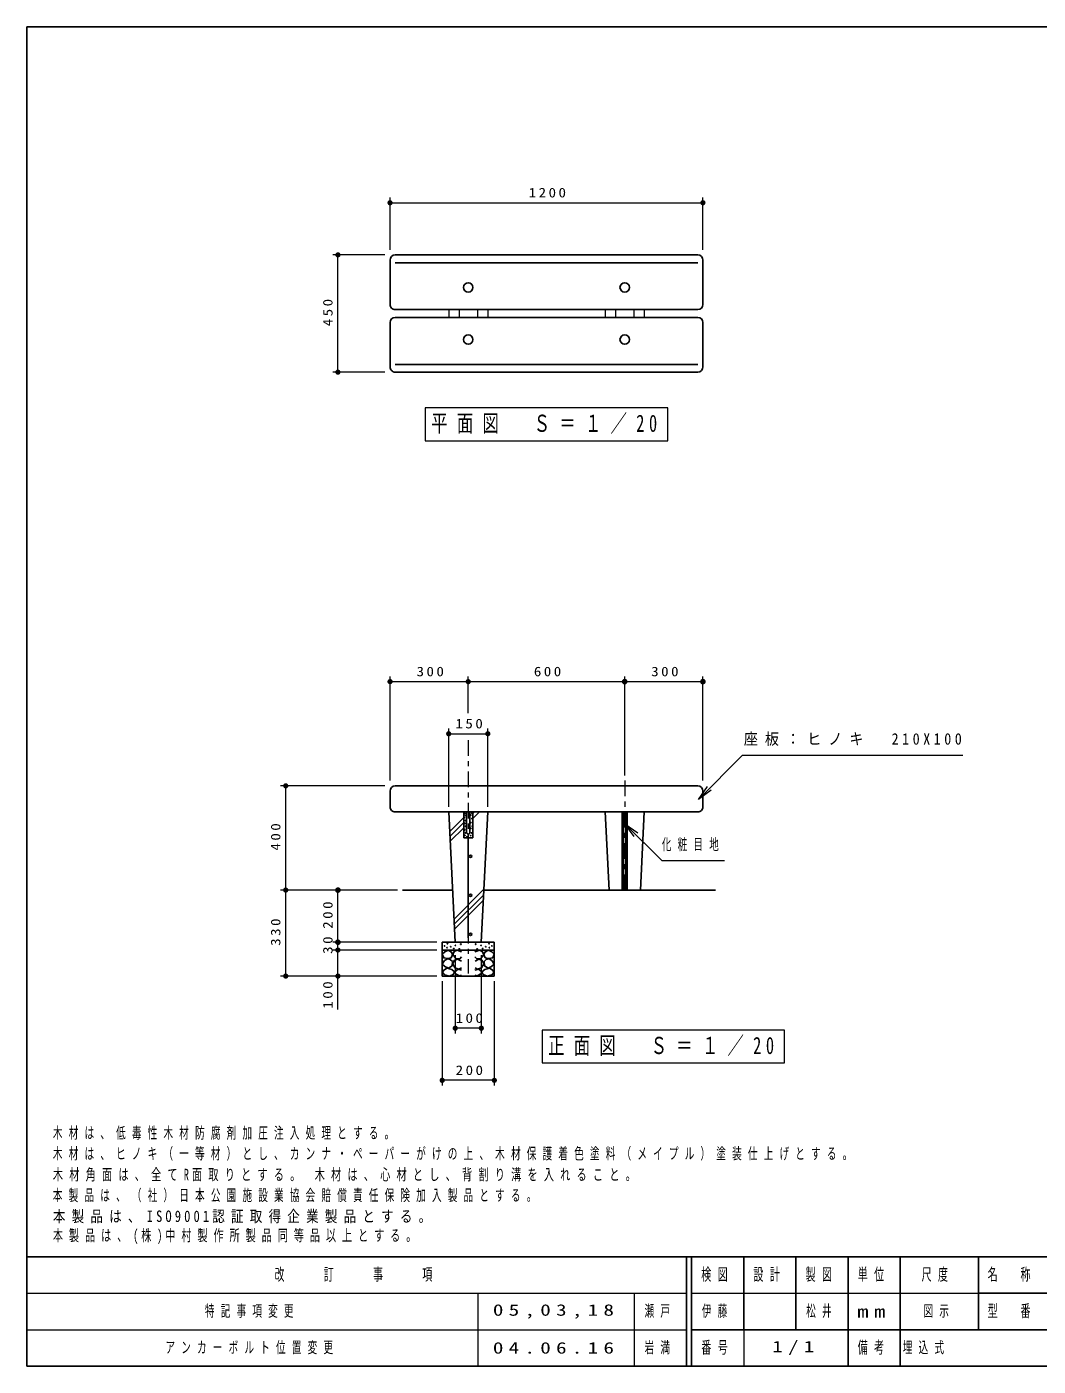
# Model space of a CAD drawing. Units: millimetres on the paper, scale 1:20. Extents: x -365 to 12, y -47 to 257.
# Drawn here: x -365 to -171, y 0 to 257 of the extents above; entities that cross this region are included whole.
import ezdxf

# ---------------------------------------------------------------- set-up
doc = ezdxf.new("R2010")
doc.units = ezdxf.units.MM
doc.linetypes.add('USER2', pattern=[6, 3, -1, 1, -1])
doc.layers.add('LY_1', color=3, linetype='Continuous', lineweight=25)
doc.layers.add('LY_2', color=7, linetype='Continuous', lineweight=13)
doc.styles.add('ＭＳ ゴシック', font='')
doc.styles.get('ＭＳ ゴシック').set_extended_font_data('MS Gothic')

# ---------------------------------------------------------------- blocks, each defined once
blk = doc.blocks.new('filled_dot')
at = {"color": 0, "linetype": 'Continuous', "lineweight": -2, "const_width": 1.25}
blk.add_lwpolyline([(-0.625, 0, 1), (0.625, 0, 1)], format="xyb", close=True, dxfattribs=at)

msp = doc.modelspace()

# ---------------------------------------------------------------- linework, layer by layer
at = {"layer": 'LY_1', "color": 7, "lineweight": 13}
for p, q in [((-295.336, 214.234), (-295.336, 224.234)), ((-235.336, 214.234), (-235.336, 224.234)), ((-295.336, 223.234), (-235.336, 223.234)), ((-296.336, 213.234), (-306.336, 213.234)), ((-305.336, 190.734), (-305.336, 213.234)), ((-284.086, 202.734), (-284.086, 201.234)), ((-282.086, 202.734), (-282.086, 201.234)), ((-278.586, 202.734), (-278.586, 201.234)), ((-276.586, 202.734), (-276.586, 201.234)), ((-254.086, 202.734), (-254.086, 201.234)), ((-252.086, 202.734), (-252.086, 201.234)), ((-248.586, 202.734), (-248.586, 201.234)), ((-246.586, 202.734), (-246.586, 201.234)), ((-296.336, 190.734), (-306.336, 190.734)), ((-242.086, 183.884), (-288.586, 183.884)), ((-288.586, 183.884), (-288.586, 177.584)), ((-242.086, 177.584), (-242.086, 183.884)), ((-288.586, 177.584), (-242.086, 177.584)), ((-295.336, 112.353), (-295.336, 132.353)), ((-295.336, 131.353), (-280.336, 131.353)), ((-280.336, 125.306), (-280.336, 132.353)), ((-280.336, 131.353), (-250.336, 131.353)), ((-250.336, 113.353), (-250.336, 132.353)), ((-250.336, 131.353), (-235.336, 131.353)), ((-235.336, 112.353), (-235.336, 132.353)), ((-284.085, 107.353), (-284.085, 122.353)), ((-284.085, 121.353), (-276.585, 121.353)), ((-276.585, 107.353), (-276.585, 122.353)), ((-296.336, 111.353), (-316.336, 111.353)), ((-315.336, 91.353), (-315.336, 111.353)), ((-236.202, 108.758), (-234.435, 111.233)), ((-236.202, 108.758), (-234.081, 110.879)), ((-233.728, 110.526), (-236.202, 108.758)), ((-279.461, 106.056), (-279.164, 106.353)), ((-279.461, 105.066), (-278.174, 106.353)), ((-283.898, 102.609), (-281.211, 105.296)), ((-283.851, 101.666), (-281.211, 104.306)), ((-283.804, 100.724), (-281.211, 103.316)), ((-248.532, 101.62), (-250.3, 104.095)), ((-250.3, 104.095), (-247.825, 102.327)), ((-250.3, 104.095), (-248.178, 101.973)), ((-293.92, 91.353), (-316.336, 91.353)), ((-315.336, 74.853), (-315.336, 91.353)), ((-305.336, 81.353), (-305.336, 91.353)), ((-283.056, 85.773), (-277.328, 91.502)), ((-283.009, 84.83), (-277.38, 90.46)), ((-282.962, 83.888), (-277.432, 89.418)), ((-286.336, 81.353), (-306.336, 81.353)), ((-286.336, 79.853), (-306.336, 79.853)), ((-305.336, 79.853), (-305.336, 81.353)), ((-305.336, 68.463), (-305.336, 79.853)), ((-282.835, 78.853), (-282.835, 63.853)), ((-277.835, 78.853), (-277.835, 63.853)), ((-286.336, 74.853), (-316.336, 74.853)), ((-285.336, 73.853), (-285.336, 53.853)), ((-275.336, 73.853), (-275.336, 53.853)), ((-277.835, 64.853), (-282.835, 64.853)), ((-219.663, 64.503), (-266.163, 64.503)), ((-266.163, 64.503), (-266.163, 58.203)), ((-219.663, 58.203), (-219.663, 64.503)), ((-266.163, 58.203), (-219.663, 58.203)), ((-275.336, 54.853), (-285.336, 54.853))]:
    msp.add_line(p, q, dxfattribs=at)
at = {"layer": 'LY_1'}
for p, q in [((-295.336, 212.234), (-295.336, 203.734)), ((-294.336, 213.234), (-236.336, 213.234)), ((-294.336, 211.734), (-236.336, 211.734)), ((-235.336, 212.234), (-235.336, 203.734)), ((-294.336, 202.734), (-236.336, 202.734)), ((-294.336, 201.234), (-236.336, 201.234)), ((-295.336, 200.234), (-295.336, 191.734)), ((-235.336, 200.234), (-235.336, 191.734)), ((-294.336, 192.234), (-236.336, 192.234)), ((-294.336, 190.734), (-236.336, 190.734)), ((-294.336, 111.353), (-236.336, 111.353)), ((-295.336, 110.353), (-295.336, 107.353)), ((-235.336, 110.353), (-235.336, 107.353)), ((-294.336, 106.353), (-236.336, 106.353)), ((-284.085, 106.353), (-282.835, 81.353)), ((-281.211, 106.353), (-281.211, 101.353)), ((-280.661, 106.353), (-280.661, 102.428)), ((-280.011, 106.353), (-280.011, 102.428)), ((-279.461, 106.353), (-279.461, 101.353)), ((-277.835, 81.353), (-276.585, 106.353)), ((-254.085, 106.353), (-253.335, 91.353)), ((-250.836, 106.353), (-250.836, 91.353)), ((-250.586, 106.353), (-250.586, 91.353)), ((-250.086, 106.353), (-250.086, 91.353)), ((-249.836, 106.353), (-249.836, 91.353)), ((-247.335, 91.353), (-246.585, 106.353)), ((-281.211, 101.353), (-279.461, 101.353)), ((-280.336, 101.353), (-280.336, 82.179)), ((-292.92, 91.353), (-283.335, 91.353)), ((-277.335, 91.353), (-232.906, 91.353)), ((-285.336, 81.353), (-285.336, 74.853)), ((-285.336, 81.353), (-275.336, 81.353)), ((-285.336, 79.853), (-275.336, 79.853)), ((-275.336, 81.353), (-275.336, 74.853)), ((-285.336, 74.853), (-275.336, 74.853))]:
    msp.add_line(p, q, dxfattribs=at)
at = {"layer": 'LY_1', "color": 7, "linetype": 'USER2', "lineweight": 13}
for p, q in [((-280.336, 120.111), (-280.336, 75.353)), ((-250.336, 112.353), (-250.336, 90.353))]:
    msp.add_line(p, q, dxfattribs=at)
at = {"layer": 'LY_1', "color": 7, "lineweight": 13}
for points in [[(-236.202, 108.758), (-227.717, 117.243), (-185.493, 117.243)], [(-250.3, 104.095), (-243.229, 97.024), (-231.212, 97.024)]]:
    msp.add_lwpolyline(points, dxfattribs=at)
at = {"layer": 'LY_1'}
for points in [[(-284.214, 79.823), (-284.847, 79.522), (-285.323, 79.047), (-285.022, 78.35), (-284.293, 78.207), (-283.596, 78.366), (-283.342, 78.952), (-283.532, 79.459)], [(-276.458, 79.823), (-275.825, 79.522), (-275.35, 79.047), (-275.651, 78.35), (-276.379, 78.207), (-277.076, 78.366), (-277.33, 78.952), (-277.14, 79.459)], [(-284.34, 78.176), (-284.879, 77.827), (-285.323, 77.146), (-284.816, 76.686), (-284.15, 76.37), (-283.453, 76.813), (-283.374, 77.653), (-283.782, 78.015)], [(-276.332, 78.176), (-275.793, 77.827), (-275.35, 77.146), (-275.856, 76.686), (-276.522, 76.37), (-277.219, 76.813), (-277.298, 77.653), (-276.89, 78.015)], [(-284.381, 76.379), (-284.95, 76.06), (-285.288, 75.637), (-284.884, 75.071), (-283.942, 74.868), (-283.226, 75.187), (-282.953, 75.692), (-283.492, 76.148)], [(-276.291, 76.379), (-275.722, 76.06), (-275.384, 75.637), (-275.788, 75.071), (-276.73, 74.868), (-277.446, 75.187), (-277.719, 75.692), (-277.18, 76.148)]]:
    msp.add_lwpolyline(points, close=True, dxfattribs=at)
for points in [[(-281.615, 79.538), (-282.471, 79.855), (-283.01, 79.586), (-283.326, 78.984), (-282.74, 78.223), (-281.964, 78.16), (-281.615, 78.556)], [(-279.057, 79.538), (-278.201, 79.855), (-277.663, 79.586), (-277.346, 78.984), (-277.932, 78.223), (-278.708, 78.16), (-279.057, 78.556)], [(-281.631, 77.732), (-282.392, 78.128), (-283.025, 77.875), (-283.326, 77.225), (-282.883, 76.449), (-282.122, 76.211), (-281.631, 76.417)], [(-279.041, 77.732), (-278.28, 78.128), (-277.647, 77.875), (-277.346, 77.225), (-277.789, 76.449), (-278.55, 76.211), (-279.041, 76.417)], [(-281.615, 76.005), (-282.281, 76.211), (-282.93, 75.657), (-282.756, 75.261), (-282.027, 74.896), (-281.615, 75.055)], [(-279.057, 76.005), (-278.391, 76.211), (-277.742, 75.657), (-277.916, 75.261), (-278.645, 74.896), (-279.057, 75.055)]]:
    msp.add_lwpolyline(points, dxfattribs=at)
for centre, radius in [((-280.336, 206.984), 0.9), ((-250.336, 206.984), 0.9), ((-280.336, 196.984), 0.9), ((-250.336, 196.984), 0.9), ((-280.99, 106.035), 0.05), ((-280.823, 105.658), 0.05), ((-279.857, 105.746), 0.05), ((-279.646, 106.102), 0.05), ((-281.089, 105.258), 0.05), ((-281.034, 102.914), 0.05), ((-280.978, 104.136), 0.05), ((-280.856, 103.603), 0.05), ((-280.834, 104.691), 0.05), ((-279.834, 103.214), 0.05), ((-279.823, 104.28), 0.05), ((-279.646, 105.08), 0.05), ((-279.557, 103.636), 0.05), ((-280.978, 101.837), 0.05), ((-280.878, 102.314), 0.05), ((-280.567, 101.604), 0.05), ((-279.868, 101.803), 0.05), ((-279.723, 102.337), 0.05), ((-279.886, 97.853), 0.225), ((-279.886, 90.353), 0.225), ((-279.886, 82.853), 0.225), ((-284.885, 80.633), 0.05), ((-284.393, 80.311), 0.05), ((-284.321, 81.078), 0.05), ((-283.698, 80.479), 0.05), ((-283.1, 80.12), 0.05), ((-282.788, 80.742), 0.05), ((-282.046, 80.072), 0.05), ((-281.759, 80.982), 0.05), ((-278.913, 80.982), 0.05), ((-278.626, 80.072), 0.05), ((-277.884, 80.742), 0.05), ((-277.572, 80.12), 0.05), ((-276.974, 80.479), 0.05), ((-276.351, 81.078), 0.05), ((-276.28, 80.311), 0.05), ((-275.787, 80.633), 0.05)]:
    msp.add_circle(centre, radius, dxfattribs=at)
for centre, radius, start, end in [((-294.336, 212.234), 1, 89.99998, 179.99996), ((-236.336, 212.234), 1, 0, 89.99998), ((-294.336, 203.734), 1, 179.99998, 270.00002), ((-236.336, 203.734), 1, 270.00002, 0), ((-294.336, 200.234), 1, 89.99998, 179.99996), ((-236.336, 200.234), 1, 0, 89.99998), ((-294.336, 191.734), 1, 179.99998, 270.00002), ((-236.336, 191.734), 1, 270.00002, 0), ((-294.336, 110.353), 1, 89.99998, 179.99996), ((-236.336, 110.353), 1, 0, 89.99998), ((-294.336, 107.353), 1, 179.99998, 270.00002), ((-236.336, 107.353), 1, 269.99996, 0), ((-280.336, 102.428), 0.325, 179.99998, 0)]:
    msp.add_arc(centre, radius, start, end, dxfattribs=at)
at = {"layer": 'LY_2', "color": 20, "lineweight": 25}
for p, q in [((0, 257), (-365, 257)), ((-365, 257), (-365, 0)), ((-365, 21), (0, 21)), ((-365, 0), (0, 0))]:
    msp.add_line(p, q, dxfattribs=at)
at = {"layer": 'LY_2', "color": 3, "lineweight": 25}
for p, q in [((-238.5, 21), (-238.5, 0)), ((-237.5, 21), (-237.5, 0)), ((-227.5, 21), (-227.5, 7)), ((-217.5, 21), (-217.5, 7)), ((-207.5, 21), (-207.5, 0)), ((-197.5, 21), (-197.5, 7)), ((-182.5, 21), (-182.5, 7)), ((-182.5, 14), (-70, 14)), ((-237.5, 7), (0, 7)), ((-197.5, 7), (-197.5, 0))]:
    msp.add_line(p, q, dxfattribs=at)
at = {"layer": 'LY_2'}
for p, q in [((-365, 14), (-238.5, 14)), ((-278.5, 14), (-278.5, 0)), ((-248.5, 14), (-248.5, 0)), ((-237.5, 14), (-182.5, 14)), ((-365, 7), (-238.5, 7)), ((-227.5, 7), (-227.5, 0))]:
    msp.add_line(p, q, dxfattribs=at)

# ---------------------------------------------------------------- block references
at = {"layer": 'LY_1', "color": 7, "lineweight": 13, "xscale": 0.4, "yscale": 0.4}
for p in [(-295.336, 223.234), (-295.336, 131.353), (-284.085, 121.353), (-282.835, 64.853), (-285.336, 54.853)]:
    msp.add_blockref('filled_dot', p, dxfattribs=at)
at = {"layer": 'LY_1', "color": 7, "lineweight": 13}
for p, xscale, yscale, rotation in [((-235.336, 223.234), 0.4, 0.4, 180), ((-305.336, 213.234), 0.4, 0.4, 270), ((-305.336, 190.734), 0.4, 0.4, 90), ((-280.336, 131.353), 0.4, 0.4, 180), ((-250.336, 131.353), 0.431, 0.431, 180), ((-235.336, 131.353), 0.431, 0.431, 180), ((-276.585, 121.353), 0.4, 0.4, 180), ((-315.336, 111.353), 0.4, 0.4, 270), ((-315.336, 91.353), 0.4, 0.4, 90), ((-305.336, 91.353), 0.431, 0.431, 270), ((-305.336, 81.353), 0.431, 0.431, 270), ((-305.336, 79.853), 0.4, 0.4, 270), ((-315.336, 74.853), 0.4, 0.4, 90), ((-305.336, 74.853), 0.4, 0.4, 90), ((-277.835, 64.853), 0.4, 0.4, 180), ((-275.336, 54.853), 0.4, 0.4, 180)]:
    msp.add_blockref('filled_dot', p, dxfattribs=dict(at, xscale=xscale, yscale=yscale, rotation=rotation))

# ---------------------------------------------------------------- texts
at = {"layer": 'LY_1', "color": 7, "style": 'ＭＳ ゴシック'}
for s, insert, char_height, attachment_point in [('\\T1.33;\\W1.15;1200', (-264.936, 224.234), 1.833, 8), ('\\T1.56;\\W0.7;平面図\u3000Ｓ＝１／20', (-265.336, 180.734), 3.299, 5), ('\\T1.33;\\W1.15;300', (-287.395, 132.353), 1.833, 8), ('\\T1.33;\\W1.15;600', (-264.895, 132.353), 1.833, 8), ('\\T1.33;\\W1.15;300', (-242.395, 132.353), 1.833, 8), ('\\T1.33;\\W1.15;150', (-279.935, 122.353), 1.833, 8), ('\\T1.5;\\W0.9;座板：ヒノキ\u3000210X100', (-227.493, 120.243), 2.199, 4), ('\\T1.64;\\W0.6;化粧目地', (-243.212, 100.024), 2.199, 4), ('\\T1.33;\\W1.15;100', (-279.907, 65.853), 1.833, 8), ('\\T1.56;\\W0.7;正面図\u3000Ｓ＝１／20', (-242.913, 61.353), 3.299, 5), ('\\T1.33;\\W1.15;200', (-279.895, 55.853), 1.833, 8), ('\\T1.64;\\W0.6;木材は、低毒性木材防腐剤加圧注入処理とする。', (-360, 43.429), 2.199, 7), ('\\T1.64;\\W0.6;木材は、ヒノキ（一等材）とし、カンナ・ペーパーがけの上、木材保護着色塗料（メイプル）塗装仕上げとする。', (-360, 39.429), 2.199, 7), ('\\T1.61;\\W0.65;木材角面は、全てR面取りとする。\\~木材は、心材とし、背割り溝を入れること。', (-360, 35.429), 2.199, 7), ('\\T1.64;\\W0.6;本製品は、（社）日本公園施設業協会賠償責任保険加入製品とする。', (-360, 31.429), 2.199, 7), ('\\T1.5;\\W0.8;本製品は、ISO9001認証取得企業製品とする。', (-360, 27.429), 2.199, 7), ('\\T1.58;\\W0.65;本製品は、(株)中村製作所製品同等品以上とする。', (-360, 23.429), 2.199, 7), ('\\T1.64;\\W0.6;特記事項変更', (-321.75, 10.5), 2.199, 5), ('\\T1.5;\\W1.35;05,03,18', (-263.5, 10.5), 2.199, 5), ('\\T1.64;\\W0.6;瀬戸', (-243.5, 10.5), 2.199, 5), ('\\T1.64;\\W0.6;伊藤', (-232.5, 10.5), 2.199, 5), ('\\T1.64;\\W0.6;松井', (-212.5, 10.5), 2.199, 5), ('\\T1.64;\\W0.6;図示', (-190, 10.5), 2.199, 5), ('\\T1.64;\\W0.6;アンカーボルト位置変更', (-321.75, 3.5), 2.199, 5), ('\\T1.5;\\W1.35;04.06.16', (-263.5, 3.5), 2.199, 5), ('\\T1.64;\\W0.6;岩満', (-243.5, 3.5), 2.199, 5), ('\\T1.5;\\W1.35;1/1', (-217.5, 3.5), 2.199, 5), ('\\T1.64;\\W0.6;埋込式', (-197, 3.5), 2.199, 4)]:
    msp.add_mtext(s, dxfattribs=dict(at, insert=insert, char_height=char_height, attachment_point=attachment_point))
at = {"layer": 'LY_1', "color": 7, "char_height": 1.833, "attachment_point": 8, "rotation": 90, "style": 'ＭＳ ゴシック'}
for s, insert in [('\\T1.33;\\W1.15;450', (-306.336, 202.4)), ('\\T1.33;\\W1.15;400', (-316.336, 101.794)), ('\\T1.33;\\W1.15;200', (-306.336, 86.794)), ('\\T1.33;\\W1.15;330', (-316.336, 83.518)), ('\\T1.34;\\W1.15;30', (-306.336, 81.031)), ('\\T1.33;\\W1.15;100', (-306.336, 71.463))]:
    msp.add_mtext(s, dxfattribs=dict(at, insert=insert))
at = {"layer": 'LY_2', "char_height": 2.346, "attachment_point": 5, "style": 'ＭＳ ゴシック'}
for s, insert in [('\\T1.64;\\W0.6;改\u3000\u3000訂\u3000\u3000事\u3000\u3000項', (-301.75, 17.5)), ('\\T1.64;\\W0.6;検図', (-232.5, 17.5)), ('\\T1.64;\\W0.6;設計', (-222.5, 17.5)), ('\\T1.64;\\W0.6;製図', (-212.5, 17.5)), ('\\T1.64;\\W0.6;単位', (-202.5, 17.5)), ('\\T1.64;\\W0.6;尺度', (-190.25, 17.5)), ('\\T1.64;\\W0.6;名\u3000称', (-176, 17.5)), ('\\T1.5;\\W1.35;mm', (-202.5, 10.5)), ('\\T1.64;\\W0.6;型\u3000番', (-176, 10.5)), ('\\T1.64;\\W0.6;備考', (-202.5, 3.5)), ('\\T1.64;\\W0.6;番号', (-232.5, 3.5))]:
    msp.add_mtext(s, dxfattribs=dict(at, insert=insert))

doc.saveas('drawing.dxf')
